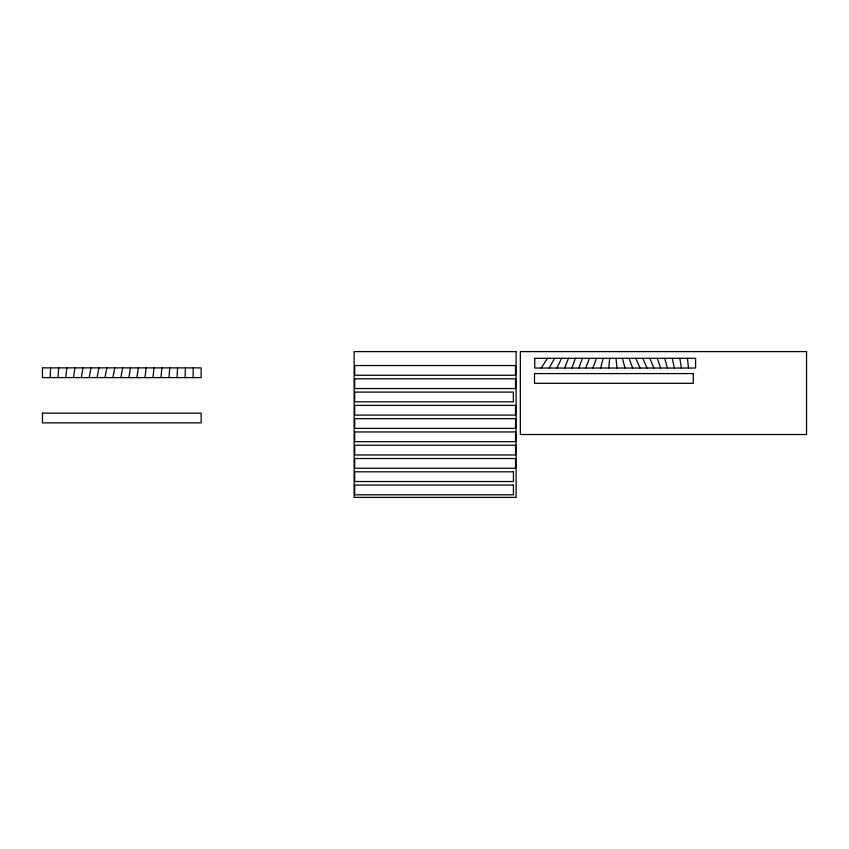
<?xml version="1.0" encoding="UTF-8"?>
<svg xmlns="http://www.w3.org/2000/svg" width="849" height="849" viewBox="0 0 849 849"><rect width="100%" height="100%" fill="white"/><g stroke="black" fill="none" stroke-linecap="round" stroke-linejoin="round"><path stroke-width="1.27" d="M193.105 377.603L193.275 367.882M185.082 377.603L185.422 367.882M50.208 377.603L50.569 367.882M177.048 377.603L177.558 367.882M57.976 377.603L58.677 367.882M169.015 377.603L169.715 367.882M160.97 377.603L161.872 367.882M608.722 368.031L609.678 358.31M65.755 377.603L66.774 367.882M152.926 377.603L154.03 367.882M73.545 377.603L74.85 367.882M144.882 377.603L146.198 367.882M136.859 377.603L138.366 367.882M81.355 377.603L82.905 367.882M128.836 377.603L130.523 367.882M89.187 377.603L90.917 367.882M120.855 377.603L122.67 367.882M97.062 377.603L98.909 367.882M112.885 377.603L114.774 367.882M104.958 377.603L106.857 367.882M600.668 368.031L603.161 358.31M592.963 368.031L596.423 358.31M571.833 368.031L575.42 358.31M578.763 368.031L582.425 358.31M585.693 368.031L589.471 358.31M564.617 368.031L568.49 358.31M557.05 368.031L561.571 358.31M549.197 368.031L554.577 358.31M541.195 368.031L547.499 358.31M642.725 358.31L647.034 368.031M635.763 358.31L640.04 368.031M649.878 358.31L653.826 368.031M629.013 358.31L632.707 368.031M657.211 358.31L660.607 368.031M664.661 358.31L667.463 368.031M622.476 358.31L624.96 368.031M672.206 358.31L674.414 368.031M679.805 358.31L681.439 368.031M687.425 358.31L688.507 368.031M616.077 358.31L616.905 368.031M42.45 413.155L42.45 422.876L201.139 422.876L201.139 413.155L42.45 413.155M42.45 367.882L42.45 377.603L201.139 377.603L201.139 367.882L42.45 367.882M354.68 431.95L354.68 441.671L515.545 441.671L515.545 431.95L354.68 431.95M354.68 392.1L354.68 401.821L513.369 401.821L513.369 392.1L354.68 392.1M354.68 378.813L354.68 388.534L515.545 388.534L515.545 378.813L354.68 378.813M534.743 358.31L534.743 368.031L695.607 368.031L695.607 358.31L534.743 358.31M516.107 351.603L354.118 351.603L354.118 497.397L516.107 497.397L516.107 351.603M806.55 351.603L520.331 351.603L520.331 434.529L806.55 434.529L806.55 351.603M515.545 365.537L354.68 365.537L354.68 375.258L515.545 375.247L515.545 365.537M693.283 373.581L534.52 373.581L534.52 383.302L693.283 383.302L693.283 373.581M515.545 405.387L354.68 405.387L354.68 415.108L515.545 415.108L515.545 405.387M515.545 418.663L354.68 418.663L354.68 428.395L515.545 428.384L515.545 418.663M515.545 445.237L354.68 445.237L354.68 454.958L515.545 454.958L515.545 445.237M515.545 458.524L354.68 458.524L354.68 468.245L515.545 468.245L515.545 458.524M513.443 471.8L354.68 471.8L354.68 481.521L513.443 481.521L513.443 471.8M513.443 485.087L354.68 485.087L354.68 494.808L513.443 494.808L513.443 485.087"/></g></svg>
